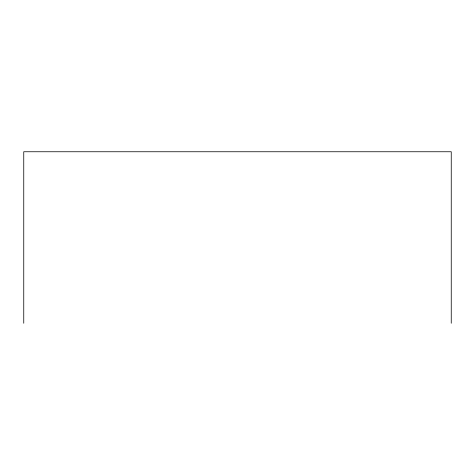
<?xml version="1.0" encoding="UTF-8"?>
<svg xmlns="http://www.w3.org/2000/svg" width="475" height="475" viewBox="0 0 475 475"><rect width="100%" height="100%" fill="white"/><g stroke="black" fill="none" stroke-linecap="round" stroke-linejoin="round"><path stroke-width="0.71" d="M451.25 323.249L451.25 151.751L23.75 151.751L23.75 323.249"/></g></svg>
